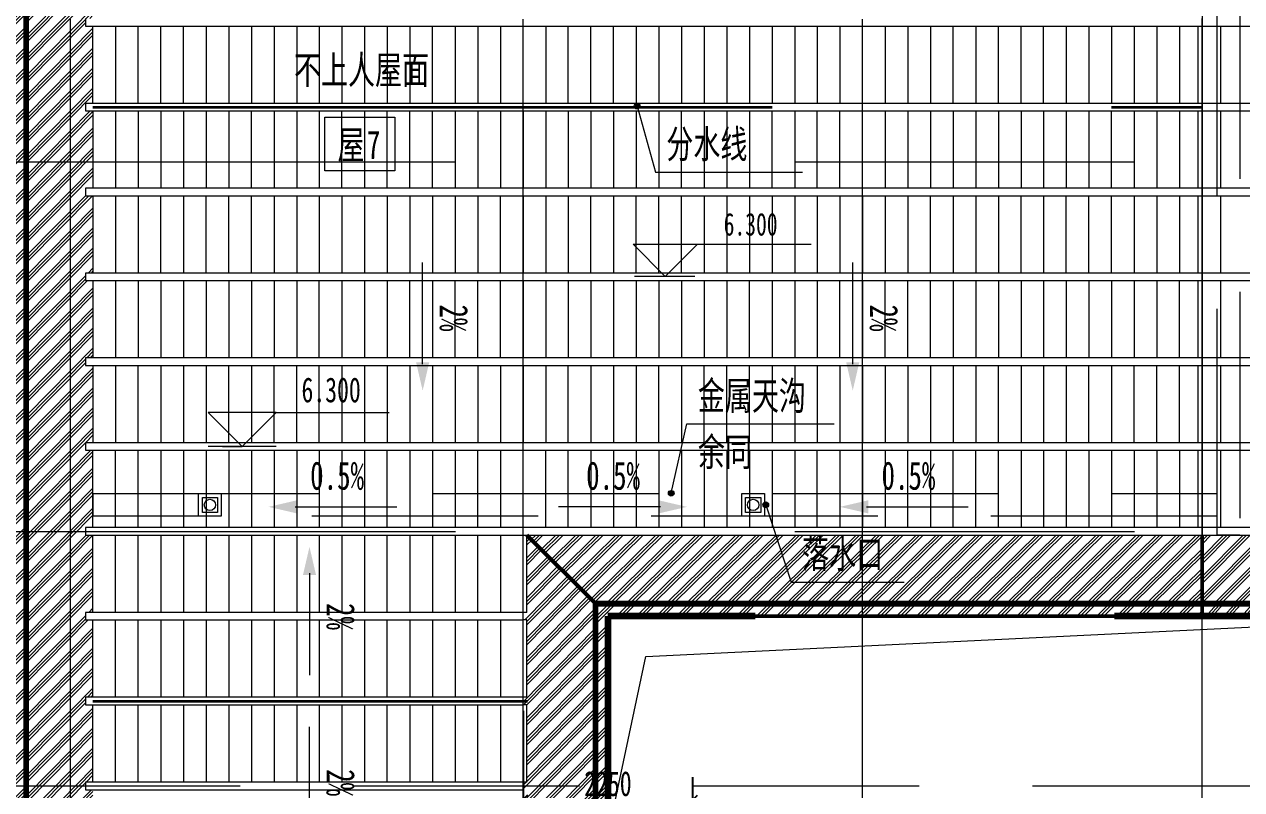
# Model space of a CAD drawing. Header units: millimetres. Extents: x 124696 to 347024, y 412631 to 564609.
# Drawn here: x 138562 to 154696, y 520427 to 530575 of the extents above; entities that cross this region are included whole.
import ezdxf

# ---------------------------------------------------------------- set-up
doc = ezdxf.new("R2010")
doc.units = ezdxf.units.MM
doc.header["$LTSCALE"] = 1500
doc.header["$MEASUREMENT"] = 0
for name, pattern in [('二层平面图$0$Aligning Line', [6.35, 3.175, -3.175]), ('二层平面图$0$IMPORT-216002', [3, 2, -1]), ('二层平面图$0$虚线_6_3 mm', [9, 6, -3]), ('二层平面图$0$轴网线_12_3_3_3 mm', [21, 12, -3, 3, -3]), ('二层平面图$0$隐藏线', [7.14375, 4.7625, -2.38125])]:
    doc.linetypes.add(name, pattern=pattern)
doc.layers.add('0-建筑底图', color=7, linetype='Continuous')
for name, color, linetype, lineweight in [('二层平面图$0$0-1', 7, 'Continuous', 5), ('二层平面图$0$A-ANNO-IDEN-LEVL', 3, 'Continuous', 15), ('二层平面图$0$A-LINE', 7, 'Continuous', 9), ('二层平面图$0$A-LINE-1', 7, '二层平面图$0$IMPORT-216002', 9), ('二层平面图$0$A-LINE-2', 7, 'Continuous', 20), ('二层平面图$0$A-LINE-4', 7, '二层平面图$0$Aligning Line', 100), ('二层平面图$0$A-LINE-5', 7, '二层平面图$0$隐藏线', 9), ('二层平面图$0$A-LINE-6', 7, '二层平面图$0$虚线_6_3 mm', 35), ('二层平面图$0$A-NORM-MODEL-1', 9, 'Continuous', 9), ('二层平面图$0$A-ROOF', 241, 'Continuous', 9), ('二层平面图$0$A-ROOF-3', 50, 'Continuous', 50), ('二层平面图$0$A-ROOF-GRID-1', 9, 'Continuous', 9), ('二层平面图$0$ANNO-DIMS', 3, 'Continuous', 15), ('二层平面图$0$ANNO-DOTE-1', 10, '二层平面图$0$轴网线_12_3_3_3 mm', 15), ('二层平面图$0$ANNO-TEXT', 7, 'Continuous', 15), ('二层平面图$0$ANNO-TEXT-1', 1, 'Continuous', 15), ('二层平面图$0$ANNO-TEXT-2', 210, 'Continuous', 15)]:
    doc.layers.add(name, color=color, linetype=linetype, lineweight=lineweight)
doc.styles.add('二层平面图$0$黑体', font='simhei.ttf', dxfattribs={"width": 0.7, "height": 375})
doc.styles.add('二层平面图$0$黑体_5', font='simhei.ttf', dxfattribs={"width": 0.7, "height": 330})
doc.styles.add('二层平面图$0$黑体_7', font='simhei.ttf', dxfattribs={"width": 0.7, "height": 300})
doc.styles.add('二层平面图$0$黑体_B', font='', dxfattribs={"width": 0.7, "height": 375})
doc.styles.get('二层平面图$0$黑体_B').set_extended_font_data('SimHei', bold=True)
doc.dimstyles.new('二层平面图$0$直线_2_2mm_黑体_引线_文字在上_3', dxfattribs={"dimscale": 304.8, "dimtxt": 412.811453, "dimasz": 0.393701, "dimexe": 0.984252, "dimexo": 0.0625, "dimgap": 0.147638, "dimtad": 1, "dimdec": 0, "dimzin": 0, "dimdsep": 46, "dimtxsty": '二层平面图$0$黑体_5', "dimblk1": '二层平面图$0$_Oblique', "dimblk2": '二层平面图$0$_Oblique', "dimsah": 1, "dimcen": 0.09, "dimazin": 0, "dimtfac": 1, "dimtdec": 4, "dimtix": 1, "dimtmove": 0, "dimatfit": 3, "dimfxl": 3.937008, "dimfxlon": 1, "dimtvp": 1, "dimtolj": 1, "dimtzin": 0, "dimarcsym": 2})
pattern_1 = [(45, (0, 0), (-132.58252, 132.58252), []), (45, (46.88, 0), (0, 265.16504), []), (45, (-46.88, 0), (0, 265.16504), [])]

# ---------------------------------------------------------------- blocks, each defined once
blk = doc.blocks.new('二层平面图$0$屋顶檐口1 - 屋顶檐口1-2761451-104-2F')
at = {"layer": '二层平面图$0$A-ROOF-GRID-1'}
h = blk.add_hatch(dxfattribs=at)
h.set_pattern_fill('FP_47', color=256, style=0, pattern_type=2)
h.set_pattern_definition(pattern_1)
h.paths.add_polyline_path([(-6750, 49450), (-600, 49450), (-600, 49600), (-6600, 49600), (-6600, 89850), (9000, 89850), (9000, 90000), (-6750, 90000), (-6750, 49568)])
h.paths.add_polyline_path([(8912, 49450), (8965, 49450), (8965, 49600), (-550, 49600), (-550, 49450), (8831, 49450)])
h = blk.add_hatch(dxfattribs=at)
h.set_pattern_fill('FP_47', color=256, style=0, pattern_type=2)
h.set_pattern_definition(pattern_1)
h.paths.add_polyline_path([(298, 49600), (8965, 49600), (8965, 49630), (-550, 49630), (-550, 49600)])
h.paths.add_polyline_path([(-6600, 49600), (-600, 49600), (-600, 49630), (-6570, 49630), (-6570, 89820), (9000, 89820), (9000, 89850), (-6600, 89850), (-6600, 49630)])
h = blk.add_hatch(dxfattribs=at)
h.set_pattern_fill('FP_59', color=256, style=0, pattern_type=2)
h.set_pattern_definition([(45.483, (-164.18, 0), (-130.36585, 132.58287), []), (45.483, (-118.09, 0), (-0.00014, 265.16527), []), (45.483, (-210.27, 0), (-0.00014, 265.16527), [])])
h.paths.add_polyline_path([(-6570, 49630), (-5625, 50575), (-5800, 50575), (-5800, 50675), (-5700, 50675), (-5700, 51700), (-5800, 51700), (-5800, 51800), (-5700, 51800), (-5700, 52825), (-5800, 52825), (-5800, 52925), (-5700, 52925), (-5700, 53950), (-5800, 53950), (-5800, 54050), (-5700, 54050), (-5700, 55075), (-5800, 55075), (-5800, 55175), (-5700, 55175), (-5700, 56200), (-5800, 56200), (-5800, 56300), (-5700, 56300), (-5700, 57325), (-5800, 57325), (-5800, 57425), (-5700, 57425), (-5700, 58450), (-5800, 58450), (-5800, 58550), (-5700, 58550), (-5700, 59575), (-5800, 59575), (-5800, 59675), (-5700, 59675), (-5700, 60700), (-5800, 60700), (-5800, 60800), (-5700, 60800), (-5700, 61825), (-5800, 61825), (-5800, 61925), (-5700, 61925), (-5700, 62950), (-5800, 62950), (-5800, 63050), (-5700, 63050), (-5700, 64075), (-5800, 64075), (-5800, 64175), (-5700, 64175), (-5700, 65200), (-5800, 65200), (-5800, 65300), (-5700, 65300), (-5700, 66325), (-5800, 66325), (-5800, 66425), (-5700, 66425), (-5700, 67450), (-5800, 67450), (-5800, 67550), (-5700, 67550), (-5700, 68575), (-5800, 68575), (-5800, 68675), (-5700, 68675), (-5700, 69700), (-5800, 69700), (-5800, 69800), (-5700, 69800), (-5700, 70825), (-5800, 70825), (-5800, 70925), (-5700, 70925), (-5700, 71950), (-5800, 71950), (-5800, 72050), (-5700, 72050), (-5700, 73075), (-5800, 73075), (-5800, 73175), (-5700, 73175), (-5700, 74200), (-5800, 74200), (-5800, 74300), (-5700, 74300), (-5700, 75325), (-5800, 75325), (-5800, 75425), (-5700, 75425), (-5700, 76450), (-5800, 76450), (-5800, 76550), (-5700, 76550), (-5700, 77575), (-5800, 77575), (-5800, 77675), (-5700, 77675), (-5700, 78700), (-5800, 78700), (-5800, 78800), (-5700, 78800), (-5700, 79825), (-5800, 79825), (-5800, 79925), (-5700, 79925), (-5700, 80950), (-5800, 80950), (-5800, 81050), (-5700, 81050), (-5700, 82075), (-5800, 82075), (-5800, 82175), (-5700, 82175), (-5700, 83200), (-5800, 83200), (-5800, 83300), (-5700, 83300), (-5700, 84325), (-5800, 84325), (-5800, 84425), (-5700, 84425), (-5700, 85450), (-5800, 85450), (-5800, 85550), (-5700, 85550), (-5700, 86575), (-5800, 86575), (-5800, 86675), (-5700, 86675), (-5700, 87700), (-5800, 87700), (-5800, 87800), (-5700, 87800), (-5700, 88825), (-5800, 88825), (-5800, 88925), (-5675, 88925), (-6570, 89820), (-6570, 50575)])
h = blk.add_hatch(dxfattribs=at)
h.set_pattern_fill('FP_70', color=256, style=0, pattern_type=2)
h.set_pattern_definition([(45.483, (-22.33, 0), (-130.36585, 132.58287), []), (45.483, (23.77, 0), (-0.00014, 265.16527), []), (45.483, (-68.42, 0), (-0.00014, 265.16527), [])])
h.paths.add_polyline_path([(50, 63475), (945, 63475), (945, 66555), (50, 67450), (50, 66425), (0, 66425), (0, 66325), (50, 66325), (50, 65300), (0, 65300), (0, 65200), (50, 65200), (50, 64175), (0, 64175), (0, 64075), (50, 64075), (50, 63716)])
h = blk.add_hatch(dxfattribs=at)
h.set_pattern_fill('FP_71', color=256, style=0, pattern_type=2)
h.set_pattern_definition([(44.517, (0, 2260.39), (-132.58287, 130.36585), []), (44.517, (46.88, 2260.39), (0.00024, 260.73226), []), (44.517, (-46.88, 2260.39), (0.00024, 260.73226), [])])
h.paths.add_polyline_path([(4440, 66555), (9000, 66555), (9000, 67450), (50, 67450), (945, 66555), (3750, 66555)])
h = blk.add_hatch(dxfattribs=at)
h.set_pattern_fill('FP_4', color=256, style=0, pattern_type=2)
h.set_pattern_definition([(45.176, (6666.58, 2469.27), (-118.9823, 141.01623), []), (45.176, (6708.64, 2465.5), (0.00024, 260.732), []), (45.176, (6624.51, 2473.03), (0.00024, 260.732), [])])
h.paths.add_polyline_path([(9000, 66555), (12200, 66555), (11850, 67500), (11259, 67500), (11259, 67450), (9000, 67450), (9000, 67017)])
h = blk.add_hatch(dxfattribs=at)
h.set_pattern_fill('FP_69', color=256, style=0, pattern_type=2)
h.set_pattern_definition(pattern_1)
h.paths.add_polyline_path([(975, 63475), (975, 66525), (9000, 66525), (9000, 66555), (945, 66555), (945, 63475)])
h = blk.add_hatch(dxfattribs=at)
h.set_pattern_fill('FP_69', color=256, style=0, pattern_type=2)
h.set_pattern_definition(pattern_1)
h.paths.add_polyline_path([(1121, 63475), (1125, 63475), (1125, 66375), (9000, 66375), (9000, 66525), (975, 66525), (975, 63475)])
h = blk.add_hatch(dxfattribs=at)
h.set_pattern_fill('FP_3', color=256, style=0, pattern_type=2)
h.set_pattern_definition([(48.189, (1947.68, 0), (-118.5863, 132.58314), []), (48.189, (1989.6, 0), (0.0013, 265.1649), []), (48.189, (1905.75, 0), (0.0013, 265.1649), [])])
h.paths.add_polyline_path([(12260, 66525), (12340, 66525), (12340, 66555), (9000, 66555), (9000, 66525), (12200, 66525)])
h = blk.add_hatch(dxfattribs=at)
h.set_pattern_fill('FP_2', color=256, style=0, pattern_type=2)
h.set_pattern_definition([(48.189, (1919.68, 0), (-118.5863, 132.58314), []), (48.189, (1961.6, 0), (0.0013, 265.1649), []), (48.189, (1877.75, 0), (0.0013, 265.1649), [])])
h.paths.add_polyline_path([(12200, 66375), (12200, 66525), (9000, 66525), (9000, 66375), (11343, 66375)])
at = {"layer": '二层平面图$0$A-ROOF-3'}
for p, q in [((-6600, 49600), (-6600, 89850)), ((-6570, 49630), (-6570, 89820)), ((945, 66555), (50, 67450)), ((9000, 66555), (9000, 67450)), ((9000, 67450), (9000, 66555)), ((945, 66555), (945, 63475)), ((9000, 66555), (945, 66555)), ((975, 66525), (975, 63475)), ((9000, 66525), (975, 66525)), ((9000, 66525), (9000, 66555)), ((9000, 66555), (12200, 66555)), ((9000, 66555), (9000, 66525)), ((9000, 66375), (9000, 66525)), ((9000, 66525), (12200, 66525)), ((9000, 66525), (9000, 66375)), ((1125, 66375), (1125, 63475)), ((9000, 66375), (1125, 66375)), ((9000, 66375), (12200, 66375))]:
    blk.add_line(p, q, dxfattribs=at)
blk = doc.blocks.new('二层平面图$0$SHS-Roof-center_rvt-1-104-2F')
at = {"layer": '二层平面图$0$A-NORM-MODEL-1'}
for p, q in [((-5800, 74300), (-5800, 74200)), ((9000, 74200), (9000, 74300)), ((-5800, 74200), (9000, 74200)), ((-5700, 73175), (-5700, 74200)), ((-5400, 74200), (-5400, 73175)), ((-5100, 73175), (-5100, 74200)), ((-4800, 73175), (-4800, 74200)), ((-4500, 73175), (-4500, 74200)), ((-4200, 74200), (-4200, 73175)), ((-3900, 74200), (-3900, 73175)), ((-3600, 74200), (-3600, 73175)), ((-3300, 74200), (-3300, 73175)), ((-3000, 74200), (-3000, 73175)), ((-2700, 74200), (-2700, 73175)), ((-2400, 74200), (-2400, 73175)), ((-2100, 74200), (-2100, 73175)), ((-1800, 74200), (-1800, 73175)), ((-1500, 74200), (-1500, 73175)), ((-1200, 73175), (-1200, 74200)), ((-900, 74200), (-900, 73175)), ((-600, 74200), (-600, 73175)), ((-300, 74200), (-300, 73175)), ((0, 73175), (0, 74200)), ((300, 74200), (300, 73175)), ((600, 73175), (600, 74200)), ((900, 73175), (900, 74200)), ((1200, 73175), (1200, 74200)), ((1500, 74200), (1500, 73175)), ((1800, 74200), (1800, 73175)), ((2100, 74200), (2100, 73175)), ((2400, 74200), (2400, 73175)), ((2700, 74200), (2700, 73175)), ((3000, 74200), (3000, 73175)), ((3300, 74200), (3300, 73175)), ((3600, 74200), (3600, 73175)), ((3900, 74200), (3900, 73175)), ((4200, 74200), (4200, 73175)), ((4500, 73175), (4500, 74200)), ((4800, 74200), (4800, 73175)), ((5100, 74200), (5100, 73175)), ((5400, 74200), (5400, 73175)), ((5700, 73175), (5700, 74200)), ((6000, 74200), (6000, 73175)), ((6300, 73175), (6300, 74200)), ((6600, 73175), (6600, 74200)), ((6900, 73175), (6900, 74200)), ((7200, 74200), (7200, 73175)), ((7500, 74200), (7500, 73175)), ((7800, 74200), (7800, 73175)), ((8100, 74200), (8100, 73175)), ((8400, 74200), (8400, 73175)), ((8700, 74200), (8700, 73175)), ((8949, 73175), (8949, 74200)), ((9000, 74200), (10899, 74200)), ((9249, 73175), (9249, 74200)), ((-5800, 73175), (-5800, 73075)), ((9000, 73175), (-5800, 73175)), ((10899, 73175), (9000, 73175)), ((9000, 73075), (9000, 73175)), ((-5800, 73075), (9000, 73075)), ((-5700, 73075), (-5700, 72050)), ((-5400, 73075), (-5400, 72050)), ((-5100, 73075), (-5100, 72050)), ((-4800, 73075), (-4800, 72050)), ((-4500, 73075), (-4500, 72050)), ((-4200, 73075), (-4200, 72050)), ((-3900, 73075), (-3900, 72050)), ((-3600, 72050), (-3600, 73075)), ((-3300, 73075), (-3300, 72050)), ((-3000, 73075), (-3000, 72050)), ((-2700, 73075), (-2700, 72050)), ((-2400, 72050), (-2400, 73075)), ((-2100, 73075), (-2100, 72050)), ((-1800, 72050), (-1800, 73075)), ((-1500, 72050), (-1500, 73075)), ((-1200, 72050), (-1200, 73075)), ((-900, 73075), (-900, 72050)), ((-600, 73075), (-600, 72050)), ((-300, 73075), (-300, 72050)), ((0, 73075), (0, 72050)), ((300, 73075), (300, 72050)), ((600, 73075), (600, 72050)), ((900, 73075), (900, 72050)), ((1200, 73075), (1200, 72050)), ((1500, 73075), (1500, 72050)), ((1800, 73075), (1800, 72050)), ((2100, 72050), (2100, 73075)), ((2400, 73075), (2400, 72050)), ((2700, 73075), (2700, 72050)), ((3000, 73075), (3000, 72050)), ((3300, 72050), (3300, 73075)), ((3600, 73075), (3600, 72050)), ((3900, 72050), (3900, 73075)), ((4200, 72050), (4200, 73075)), ((4500, 72050), (4500, 73075)), ((4800, 73075), (4800, 72050)), ((5100, 73075), (5100, 72050)), ((5400, 73075), (5400, 72050)), ((5700, 73075), (5700, 72050)), ((6000, 73075), (6000, 72050)), ((6300, 73075), (6300, 72050)), ((6600, 73075), (6600, 72050)), ((6900, 73075), (6900, 72050)), ((7200, 73075), (7200, 72050)), ((7500, 73075), (7500, 72050)), ((7800, 72050), (7800, 73075)), ((8100, 73075), (8100, 72050)), ((8400, 73075), (8400, 72050)), ((8700, 73075), (8700, 72050)), ((8949, 72050), (8949, 73075)), ((9000, 73075), (10899, 73075)), ((9249, 72050), (9249, 73075)), ((-5800, 72050), (-5800, 71950)), ((9000, 72050), (-5800, 72050)), ((10899, 72050), (9000, 72050)), ((9000, 71950), (9000, 72050)), ((-5800, 71950), (9000, 71950)), ((-5700, 71950), (-5700, 70925)), ((-5400, 71950), (-5400, 70925)), ((-5100, 71950), (-5100, 70925)), ((-4800, 70925), (-4800, 71950)), ((-4500, 71950), (-4500, 70925)), ((-4200, 70925), (-4200, 71950)), ((-3900, 70925), (-3900, 71950)), ((-3600, 70925), (-3600, 71950)), ((-3300, 71950), (-3300, 70925)), ((-3000, 71950), (-3000, 70925)), ((-2700, 71950), (-2700, 70925)), ((-2400, 71950), (-2400, 70925)), ((-2100, 71950), (-2100, 70925)), ((-1800, 71950), (-1800, 70925)), ((-1500, 71950), (-1500, 70925)), ((-1200, 71950), (-1200, 70925)), ((-900, 71950), (-900, 70925)), ((-600, 71950), (-600, 70925)), ((-300, 70925), (-300, 71950)), ((0, 71950), (0, 70925)), ((300, 71950), (300, 70925)), ((600, 71950), (600, 70925)), ((900, 70925), (900, 71950)), ((1200, 71950), (1200, 70925)), ((1500, 70925), (1500, 71950)), ((1800, 70925), (1800, 71950)), ((2100, 70925), (2100, 71950)), ((2400, 71950), (2400, 70925)), ((2700, 71950), (2700, 70925)), ((3000, 71950), (3000, 70925)), ((3300, 71950), (3300, 70925)), ((3600, 71950), (3600, 70925)), ((3900, 71950), (3900, 70925)), ((4200, 71950), (4200, 70925)), ((4500, 71950), (4500, 70925)), ((4800, 71950), (4800, 70925)), ((5100, 71950), (5100, 70925)), ((5400, 70925), (5400, 71950)), ((5700, 71950), (5700, 70925)), ((6000, 71950), (6000, 70925)), ((6300, 71950), (6300, 70925)), ((6600, 70925), (6600, 71950)), ((6900, 71950), (6900, 70925)), ((7200, 70925), (7200, 71950)), ((7500, 70925), (7500, 71950)), ((7800, 70925), (7800, 71950)), ((8100, 71950), (8100, 70925)), ((8400, 71950), (8400, 70925)), ((8700, 71950), (8700, 70925)), ((8949, 70925), (8949, 71950)), ((9000, 71950), (10899, 71950)), ((9249, 70925), (9249, 71950)), ((-5800, 70925), (-5800, 70825)), ((9000, 70925), (-5800, 70925)), ((10899, 70925), (9000, 70925)), ((9000, 70825), (9000, 70925)), ((-5800, 70825), (9000, 70825)), ((-5700, 70825), (-5700, 69800)), ((-5400, 70825), (-5400, 69800)), ((-5100, 70825), (-5100, 69800)), ((-4800, 70825), (-4800, 69800)), ((-4500, 70825), (-4500, 69800)), ((-4200, 70825), (-4200, 69800)), ((-3900, 70825), (-3900, 69800)), ((-3600, 70825), (-3600, 69800)), ((-3300, 70825), (-3300, 69800)), ((-3000, 70825), (-3000, 69800)), ((-2700, 69800), (-2700, 70825)), ((-2400, 70825), (-2400, 69800)), ((-2100, 70825), (-2100, 69800)), ((-1800, 70825), (-1800, 69800)), ((-1500, 69800), (-1500, 70825)), ((-1200, 70825), (-1200, 69800)), ((-900, 69800), (-900, 70825)), ((-600, 69800), (-600, 70825)), ((-300, 69800), (-300, 70825)), ((0, 70825), (0, 69800)), ((300, 70825), (300, 69800)), ((600, 70825), (600, 69800)), ((900, 70825), (900, 69800)), ((1200, 70825), (1200, 69800)), ((1500, 70825), (1500, 69800)), ((1800, 70825), (1800, 69800)), ((2100, 70825), (2100, 69800)), ((2400, 70825), (2400, 69800)), ((2700, 70825), (2700, 69800)), ((3000, 69800), (3000, 70825)), ((3300, 70825), (3300, 69800)), ((3600, 70825), (3600, 69800)), ((3900, 70825), (3900, 69800)), ((4200, 69800), (4200, 70825)), ((4500, 70825), (4500, 69800)), ((4800, 69800), (4800, 70825)), ((5100, 69800), (5100, 70825)), ((5400, 69800), (5400, 70825)), ((5700, 70825), (5700, 69800)), ((6000, 70825), (6000, 69800)), ((6300, 70825), (6300, 69800)), ((6600, 70825), (6600, 69800)), ((6900, 70825), (6900, 69800)), ((7200, 70825), (7200, 69800)), ((7500, 70825), (7500, 69800)), ((7800, 70825), (7800, 69800)), ((8100, 70825), (8100, 69800)), ((8400, 70825), (8400, 69800)), ((8700, 69800), (8700, 70825)), ((8949, 69800), (8949, 70825)), ((9000, 70825), (10899, 70825)), ((9249, 69800), (9249, 70825)), ((-5800, 69800), (-5800, 69700)), ((9000, 69800), (-5800, 69800)), ((-5800, 69700), (9000, 69700)), ((-5700, 69700), (-5700, 68675)), ((-5400, 69700), (-5400, 68675)), ((-5100, 68675), (-5100, 69700)), ((-4800, 69700), (-4800, 68675)), ((-4500, 69700), (-4500, 68675)), ((-4200, 69700), (-4200, 68675)), ((-3900, 68675), (-3900, 69700)), ((-3600, 69700), (-3600, 68675)), ((-3300, 68675), (-3300, 69700)), ((-3000, 68675), (-3000, 69700)), ((-2700, 68675), (-2700, 69700)), ((-2400, 69700), (-2400, 68675)), ((-2100, 69700), (-2100, 68675)), ((-1800, 69700), (-1800, 68675)), ((-1500, 69700), (-1500, 68675)), ((-1200, 69700), (-1200, 68675)), ((-900, 69700), (-900, 68675)), ((-600, 69700), (-600, 68675)), ((-300, 69700), (-300, 68675)), ((0, 69700), (0, 68675)), ((300, 69700), (300, 68675)), ((600, 68675), (600, 69700)), ((900, 69700), (900, 68675)), ((1200, 69700), (1200, 68675)), ((1500, 69700), (1500, 68675)), ((1800, 68675), (1800, 69700)), ((2100, 69700), (2100, 68675)), ((2400, 68675), (2400, 69700)), ((2700, 68675), (2700, 69700)), ((3000, 68675), (3000, 69700)), ((3300, 69700), (3300, 68675)), ((3600, 69700), (3600, 68675)), ((3900, 69700), (3900, 68675)), ((4200, 69700), (4200, 68675)), ((4500, 69700), (4500, 68675)), ((4800, 69700), (4800, 68675)), ((5100, 69700), (5100, 68675)), ((5400, 69700), (5400, 68675)), ((5700, 69700), (5700, 68675)), ((6000, 69700), (6000, 68675)), ((6300, 68675), (6300, 69700)), ((6600, 69700), (6600, 68675)), ((6900, 69700), (6900, 68675)), ((7200, 69700), (7200, 68675)), ((7500, 68675), (7500, 69700)), ((7800, 69700), (7800, 68675)), ((8100, 68675), (8100, 69700)), ((8400, 68675), (8400, 69700)), ((8700, 68675), (8700, 69700)), ((8949, 68675), (8949, 69700)), ((10899, 69800), (9000, 69800)), ((9000, 69700), (9000, 69800)), ((9000, 69700), (10899, 69700)), ((9249, 68675), (9249, 69700)), ((-5800, 68675), (-5800, 68575)), ((9000, 68675), (-5800, 68675)), ((-5800, 68575), (9000, 68575)), ((-5700, 67550), (-5700, 68575)), ((-5400, 67550), (-5400, 68575)), ((-5100, 67550), (-5100, 68575)), ((-4800, 68575), (-4800, 67550)), ((-4500, 68575), (-4500, 67550)), ((-4200, 68575), (-4200, 67550)), ((-3900, 68575), (-3900, 67550)), ((-3600, 68575), (-3600, 67550)), ((-3300, 68575), (-3300, 67550)), ((-3000, 68575), (-3000, 67550)), ((-2700, 68575), (-2700, 67550)), ((-2400, 68575), (-2400, 67550)), ((-2100, 68575), (-2100, 67550)), ((-1800, 67550), (-1800, 68575)), ((-1500, 68575), (-1500, 67550)), ((-1200, 68575), (-1200, 67550)), ((-900, 68575), (-900, 67550)), ((-600, 67550), (-600, 68575)), ((-300, 68575), (-300, 67550)), ((0, 67550), (0, 68575)), ((300, 67550), (300, 68575)), ((600, 67550), (600, 68575)), ((900, 68575), (900, 67550)), ((1200, 68575), (1200, 67550)), ((1500, 68575), (1500, 67550)), ((1800, 68575), (1800, 67550)), ((2100, 68575), (2100, 67550)), ((2400, 68575), (2400, 67550)), ((2700, 68575), (2700, 67550)), ((3000, 68575), (3000, 67550)), ((3300, 68575), (3300, 67550)), ((3600, 68575), (3600, 67550)), ((3900, 67550), (3900, 68575)), ((4200, 68575), (4200, 67550)), ((4500, 68575), (4500, 67550)), ((4800, 68575), (4800, 67550)), ((5100, 67550), (5100, 68575)), ((5400, 68575), (5400, 67550)), ((5700, 67550), (5700, 68575)), ((6000, 67550), (6000, 68575)), ((6300, 67550), (6300, 68575)), ((6600, 68575), (6600, 67550)), ((6900, 68575), (6900, 67550)), ((7200, 68575), (7200, 67550)), ((7500, 68575), (7500, 67550)), ((7800, 68575), (7800, 67550)), ((8100, 68575), (8100, 67550)), ((8400, 68575), (8400, 67550)), ((8700, 68575), (8700, 67550)), ((8949, 67550), (8949, 68575)), ((10899, 68675), (9000, 68675)), ((9000, 68575), (9000, 68675)), ((9000, 68575), (10899, 68575)), ((9249, 67550), (9249, 68575)), ((-5800, 67550), (-5800, 67450)), ((9000, 67550), (-5800, 67550)), ((-5800, 67450), (9000, 67450)), ((-5700, 66425), (-5700, 67450)), ((-5400, 66425), (-5400, 67450)), ((-5100, 66425), (-5100, 67450)), ((-4800, 67450), (-4800, 66425)), ((-4500, 67450), (-4500, 66425)), ((-4200, 67450), (-4200, 66425)), ((-3900, 67450), (-3900, 66425)), ((-3600, 67450), (-3600, 66425)), ((-3300, 67450), (-3300, 66425)), ((-3000, 67450), (-3000, 66425)), ((-2700, 67450), (-2700, 66425)), ((-2400, 67450), (-2400, 66425)), ((-2100, 67450), (-2100, 66425)), ((-1800, 66425), (-1800, 67450)), ((-1500, 67450), (-1500, 66425)), ((-1200, 67450), (-1200, 66425)), ((-900, 67450), (-900, 66425)), ((-600, 66425), (-600, 67450)), ((-300, 67450), (-300, 66425)), ((50, 66425), (50, 67450)), ((10899, 67550), (9000, 67550)), ((9000, 67450), (9000, 67550)), ((9000, 67450), (10899, 67450)), ((-5800, 66425), (-5800, 66325)), ((0, 66425), (-5800, 66425)), ((-5800, 66325), (0, 66325)), ((-5700, 65300), (-5700, 66325)), ((-5400, 65300), (-5400, 66325)), ((-5100, 65300), (-5100, 66325)), ((-4800, 66325), (-4800, 65300)), ((-4500, 66325), (-4500, 65300)), ((-4200, 66325), (-4200, 65300)), ((-3900, 66325), (-3900, 65300)), ((-3600, 66325), (-3600, 65300)), ((-3300, 66325), (-3300, 65300)), ((-3000, 66325), (-3000, 65300)), ((-2700, 66325), (-2700, 65300)), ((-2400, 66325), (-2400, 65300)), ((-2100, 66325), (-2100, 65300)), ((-1800, 65300), (-1800, 66325)), ((-1500, 66325), (-1500, 65300)), ((-1200, 66325), (-1200, 65300)), ((-900, 66325), (-900, 65300)), ((-600, 65300), (-600, 66325)), ((-300, 66325), (-300, 65300)), ((50, 66425), (0, 66425)), ((0, 66325), (0, 66425)), ((50, 66325), (0, 66325)), ((50, 65300), (50, 66325)), ((-5800, 65300), (-5800, 65200)), ((0, 65300), (-5800, 65300)), ((-5800, 65200), (0, 65200)), ((-5700, 64175), (-5700, 65200)), ((-5400, 64175), (-5400, 65200)), ((-5100, 64175), (-5100, 65200)), ((-4800, 65200), (-4800, 64175)), ((-4500, 65200), (-4500, 64175)), ((-4200, 65200), (-4200, 64175)), ((-3900, 65200), (-3900, 64175)), ((-3600, 65200), (-3600, 64175)), ((-3300, 65200), (-3300, 64175)), ((-3000, 65200), (-3000, 64175)), ((-2700, 65200), (-2700, 64175)), ((-2400, 65200), (-2400, 64175)), ((-2100, 65200), (-2100, 64175)), ((-1800, 64175), (-1800, 65200)), ((-1500, 65200), (-1500, 64175)), ((-1200, 65200), (-1200, 64175)), ((-900, 65200), (-900, 64175)), ((-600, 64175), (-600, 65200)), ((-300, 65200), (-300, 64175)), ((50, 65300), (0, 65300)), ((0, 65200), (0, 65300)), ((50, 65200), (0, 65200)), ((50, 64175), (50, 65200)), ((-5800, 64175), (-5800, 64075)), ((0, 64175), (-5800, 64175)), ((-5800, 64075), (0, 64075)), ((50, 64175), (0, 64175)), ((0, 64075), (0, 64175))]:
    blk.add_line(p, q, dxfattribs=at)
at = {"layer": '二层平面图$0$A-ROOF'}
blk.add_blockref('二层平面图$0$屋顶檐口1 - 屋顶檐口1-2761451-104-2F', (0, 0), dxfattribs=at)
blk = doc.blocks.new('二层平面图$0$00_引注_规范_ - 00_引注_规范_-5758521-104-2F')
at = {"layer": '二层平面图$0$ANNO-TEXT'}
for p, q in [((0, 0), (8, 0)), ((8, 0), (13, 0))]:
    blk.add_line(p, q, dxfattribs=at)
blk = doc.blocks.new('二层平面图$0$符号排水箭头_虚线 - 排水箭头-5917014-104-2F')
at = {"layer": '二层平面图$0$ANNO-TEXT'}
blk.add_hatch(color=256, dxfattribs=at).paths.add_polyline_path([(2.5, 0.58), (2.5, -0.58), (0, 0)])
at = {"layer": '二层平面图$0$ANNO-TEXT-2'}
blk.add_line((2.34, 0), (11.34, 0), dxfattribs=at)
blk = doc.blocks.new('二层平面图$0$符号排水箭头_虚线 - 排水箭头-5936943-104-2F')
at = {"layer": '二层平面图$0$ANNO-TEXT'}
blk.add_hatch(color=256, dxfattribs=at).paths.add_polyline_path([(2.5, -0.58), (0, 0), (2.5, 0.58)])
at = {"layer": '二层平面图$0$ANNO-TEXT-2'}
blk.add_line((2.34, 0), (11.34, 0), dxfattribs=at)
blk = doc.blocks.new('二层平面图$0$00_引注_规范_ - 00_引注_规范_-5761223-104-2F')
at = {"layer": '二层平面图$0$ANNO-TEXT'}
for p, q in [((0, 0), (5, 0)), ((5, 0), (10, 0))]:
    blk.add_line(p, q, dxfattribs=at)
blk = doc.blocks.new('二层平面图$0$_Oblique')
at = {"color": 0, "linetype": 'ByBlock', "lineweight": -2}
blk.add_line((-0.5, -0.5), (0.5, 0.5), dxfattribs=at)
blk = doc.blocks.new('*D2712')
at = {"layer": '二层平面图$0$ANNO-DIMS', "color": 0, "lineweight": -2, "transparency": 16777216}
for p, q in [((0, 65122), (0, 63641)), ((2250, 62760), (2250, 64241)), ((0, 63941), (2250, 63941))]:
    blk.add_line(p, q, dxfattribs=at)
at = {"layer": '二层平面图$0$ANNO-DIMS', "color": 0, "lineweight": -2, "transparency": 16777216, "xscale": 120, "yscale": 120, "zscale": 120, "rotation": 180}
blk.add_blockref('二层平面图$0$_Oblique', (0, 63941), dxfattribs=at)
at = {"layer": '二层平面图$0$ANNO-DIMS', "color": 0, "lineweight": -2, "transparency": 16777216, "xscale": 120, "yscale": 120, "zscale": 120}
blk.add_blockref('二层平面图$0$_Oblique', (2250, 63941), dxfattribs=at)
at = {"layer": '二层平面图$0$ANNO-DIMS', "color": 0, "transparency": 16777216, "insert": (1125, 64153), "char_height": 330, "width": 806.42, "attachment_point": 5, "style": '二层平面图$0$黑体_5'}
blk.add_mtext('\\A1;2250', dxfattribs=at)
blk = doc.blocks.new('二层平面图$0$高程点 - 高程点符号-322107-104-2F')
at = {"layer": '二层平面图$0$A-ANNO-IDEN-LEVL'}
for p, q in [((-3, 3), (-13, 3)), ((-3, 3), (3, 3)), ((0, 0), (-3, 3)), ((0, 0), (3, 3)), ((-3, 0), (2.99, 0))]:
    blk.add_line(p, q, dxfattribs=at)
blk = doc.blocks.new('二层平面图')
at = {"layer": '二层平面图$0$ANNO-TEXT'}
h = blk.add_hatch(color=8, dxfattribs=at)
edge = h.paths.add_edge_path()
edge.add_arc((1511.3, 73138.3), 37.5, 0, 360)
h = blk.add_hatch(color=8, dxfattribs=at)
edge = h.paths.add_edge_path()
edge.add_arc((1963.6, 68005), 37.5, 0, 360)
h = blk.add_hatch(color=8, dxfattribs=at)
edge = h.paths.add_edge_path()
edge.add_arc((3216.9, 67853), 37.5, 0, 360)
at = {"layer": '二层平面图$0$A-ANNO-IDEN-LEVL', "color": 8}
for p, q in [((-3982.3, 68626.8), (-3846.4, 68626.8)), ((-3846.4, 68626.8), (-3723.6, 68626.8))]:
    blk.add_line(p, q, dxfattribs=at)
at = {"layer": '二层平面图$0$A-LINE', "color": 8}
for p, q in [((1458, 71308.3), (3818, 71308.3)), ((1458, 71308.3), (1885.3, 70881)), ((1885.3, 70881), (2312.6, 71308.3)), ((2275.3, 70881), (1475.3, 70881)), ((-4250, 67950), (-4050, 67950)), ((-4250, 67750), (-4250, 67950)), ((-4050, 67950), (-4050, 67750)), ((2950, 67950), (3150, 67950)), ((2950, 67750), (2950, 67950)), ((3150, 67950), (3150, 67750)), ((9200, 67700), (9200, 68000)), ((-4050, 67750), (-4250, 67750)), ((3150, 67750), (2950, 67750)), ((1628.1, 65842.1), (25875, 67025)), ((1125, 63475), (1628.1, 65842.1))]:
    blk.add_line(p, q, dxfattribs=at)
for centre in [(-4150, 67850), (3050, 67850)]:
    blk.add_circle(centre, 75, dxfattribs=at)
at = {"layer": '二层平面图$0$A-LINE-1', "color": 8}
for p, q in [((9200, 67450), (9200, 88675)), ((9500, 88675), (9500, 67450)), ((-5700, 68000), (9200, 68000)), ((-5700, 68000), (-5700, 67700)), ((9200, 67700), (-5700, 67700)), ((9500, 67450), (9200, 67450)), ((-6750, 64125), (21375, 64125))]:
    blk.add_line(p, q, dxfattribs=at)
at = {"layer": '二层平面图$0$A-LINE-2', "color": 8}
blk.add_line((9000, 90000), (9000, 66375), dxfattribs=at)
at = {"layer": '二层平面图$0$A-LINE-4', "color": 8}
for p, q in [((12600, 66375), (1125, 66375)), ((1125, 66375), (1125, 63774))]:
    blk.add_line(p, q, dxfattribs=at)
at = {"layer": '二层平面图$0$A-LINE-5', "color": 8}
for p, q in [((-4300, 68000), (-4000, 68000)), ((-4300, 67700), (-4300, 68000)), ((-4000, 68000), (-4000, 67700)), ((2900, 68000), (3200, 68000)), ((2900, 67700), (2900, 68000)), ((3200, 68000), (3200, 67700)), ((-4000, 67700), (-4300, 67700)), ((3200, 67700), (2900, 67700))]:
    blk.add_line(p, q, dxfattribs=at)
at = {"layer": '二层平面图$0$A-LINE-6', "color": 8}
for p, q in [((-5700, 73125), (9000, 73125)), ((-5700, 65250), (60, 65250))]:
    blk.add_line(p, q, dxfattribs=at)
at = {"layer": '二层平面图$0$ANNO-DOTE-1', "color": 8}
for p, q in [((-6000, -6710.3), (-6000, 106757.2)), ((0, -6710.3), (0, 106757.2)), ((4500, -6710.3), (4500, 106757.2)), ((9000, -6710.3), (9000, 106757.2)), ((-18896.2, 72400), (161528.2, 72400)), ((-18896.2, 67500), (161528.2, 67500))]:
    blk.add_line(p, q, dxfattribs=at)
at = {"layer": '二层平面图$0$ANNO-TEXT', "color": 8}
for p, q in [((1511.3, 73138.3), (1753.7, 72261.9)), ((1963.6, 68005), (2172.2, 68924.9)), ((3216.9, 67853), (3552.7, 66827.3))]:
    blk.add_line(p, q, dxfattribs=at)
for centre in [(1511.3, 73138.3), (1963.6, 68005), (3216.9, 67853)]:
    blk.add_circle(centre, 37.5, dxfattribs=at)
at = {"layer": '二层平面图$0$ANNO-TEXT-1', "color": 8, "flags": 128}
blk.add_lwpolyline([(-2625.8, 72994.3), (-1700.4, 72994.3), (-1700.4, 72280.3), (-2625.8, 72280.3)], close=True, dxfattribs=at)
at = {"layer": '二层平面图$0$0-1', "color": 8}
blk.add_blockref('二层平面图$0$SHS-Roof-center_rvt-1-104-2F', (0, 0), dxfattribs=at)
at = {"layer": '二层平面图$0$A-ANNO-IDEN-LEVL', "color": 8, "extrusion": (0, 0, -1), "xscale": 149.9999999999999, "yscale": 149.9999999999999, "zscale": 149.9999999999999}
blk.add_blockref('二层平面图$0$高程点 - 高程点符号-322107-104-2F', (3723.6, 68626.8), dxfattribs=at)
at = {"layer": '二层平面图$0$ANNO-TEXT', "color": 8, "xscale": 150, "yscale": 150, "zscale": 150}
for name, p in [('二层平面图$0$00_引注_规范_ - 00_引注_规范_-5758521-104-2F', (1753.7, 72261.9)), ('二层平面图$0$00_引注_规范_ - 00_引注_规范_-5758521-104-2F', (2172.2, 68924.9)), ('二层平面图$0$符号排水箭头_虚线 - 排水箭头-5917014-104-2F', (-3372.2, 67825)), ('二层平面图$0$符号排水箭头_虚线 - 排水箭头-5917014-104-2F', (4200, 67825)), ('二层平面图$0$00_引注_规范_ - 00_引注_规范_-5761223-104-2F', (3552.7, 66827.3))]:
    blk.add_blockref(name, p, dxfattribs=at)
for name, p, rotation in [('二层平面图$0$符号排水箭头_虚线 - 排水箭头-5936943-104-2F', (-1330.4, 69366.1), 90.00000000000063), ('二层平面图$0$符号排水箭头_虚线 - 排水箭头-5936943-104-2F', (4369.6, 69366.1), 90.00000000000063), ('二层平面图$0$符号排水箭头_虚线 - 排水箭头-5936943-104-2F', (2172.2, 67825), 180), ('二层平面图$0$符号排水箭头_虚线 - 排水箭头-5917014-104-2F', (-2830.4, 67295), 269.9999999999993), ('二层平面图$0$符号排水箭头_虚线 - 排水箭头-5936943-104-2F', (-2830.4, 63205), 90.00000000000063)]:
    blk.add_blockref(name, p, dxfattribs=dict(at, rotation=rotation))
at = {"layer": '二层平面图$0$A-ANNO-IDEN-LEVL', "color": 8, "insert": (-2936.4, 69541.2), "char_height": 330, "width": 990.683, "attachment_point": 1, "line_spacing_factor": 0.872751, "style": '二层平面图$0$黑体_5'}
blk.add_mtext('6.300', dxfattribs=at)
at = {"layer": '二层平面图$0$ANNO-TEXT', "color": 8, "attachment_point": 1}
for s, insert, char_height, width, style in [('不上人屋面', (-3036.4, 73806.6), 375, 2399.05, '二层平面图$0$黑体_B'), ('\\f黑体|b0|i0|c134|p49|;\\W.7;屋', (-2459.2, 72813.7), 375, 471.392, '二层平面图$0$黑体'), ('\\f黑体|b0|i0|c134|p49|;\\W.7;7', (-2070.2, 72813.7), 375, 235.696, '二层平面图$0$黑体'), ('分水线', (1898.7, 72823.6), 375, 1414.177, '二层平面图$0$黑体'), ('6.300', (2659.1, 71722.6), 300, 968.038, '二层平面图$0$黑体_7'), ('金属天沟', (2317.2, 69486.7), 375, 1885.569, '二层平面图$0$黑体'), ('余同', (2317.2, 68742), 375, 942.784, '二层平面图$0$黑体'), ('0.5%', (-2821.5, 68427.2), 375, 942.784, '二层平面图$0$黑体'), ('0.5%', (836.1, 68427.2), 375, 942.784, '二层平面图$0$黑体'), ('0.5%', (4750.6, 68427.2), 375, 942.784, '二层平面图$0$黑体'), ('落水口', (3697.7, 67389.1), 375, 1414.177, '二层平面图$0$黑体')]:
    blk.add_mtext(s, dxfattribs=dict(at, insert=insert, char_height=char_height, width=width, style=style))
at = {"layer": '二层平面图$0$ANNO-TEXT', "color": 8, "char_height": 375, "width": 471.392, "attachment_point": 1, "rotation": 270, "style": '二层平面图$0$黑体'}
for insert in [(-728.2, 70507.4), (4971.8, 70507.4), (-2228.2, 66549.6), (-2228.2, 64346.3)]:
    blk.add_mtext('2%', dxfattribs=dict(at, insert=insert))
at = {"layer": '二层平面图$0$ANNO-DIMS', "color": 8}
dim = blk.add_linear_dim(base=(2250, 63941.4), p1=(0, 65141.4), p2=(2250, 62741.4), dimstyle='二层平面图$0$直线_2_2mm_黑体_引线_文字在上_3', override={"dimpost": '<>', "dimfxl": 3289.75683}, dxfattribs=at)
dim.commit()
dim.dimension.update_dxf_attribs({"geometry": '*D2712', "text_midpoint": (1125, 64153.3)})

msp = doc.modelspace()

# ---------------------------------------------------------------- block references
at = {"layer": '0-建筑底图'}
msp.add_blockref('二层平面图', (145172, 456352), dxfattribs=at)

doc.saveas('drawing.dxf')
